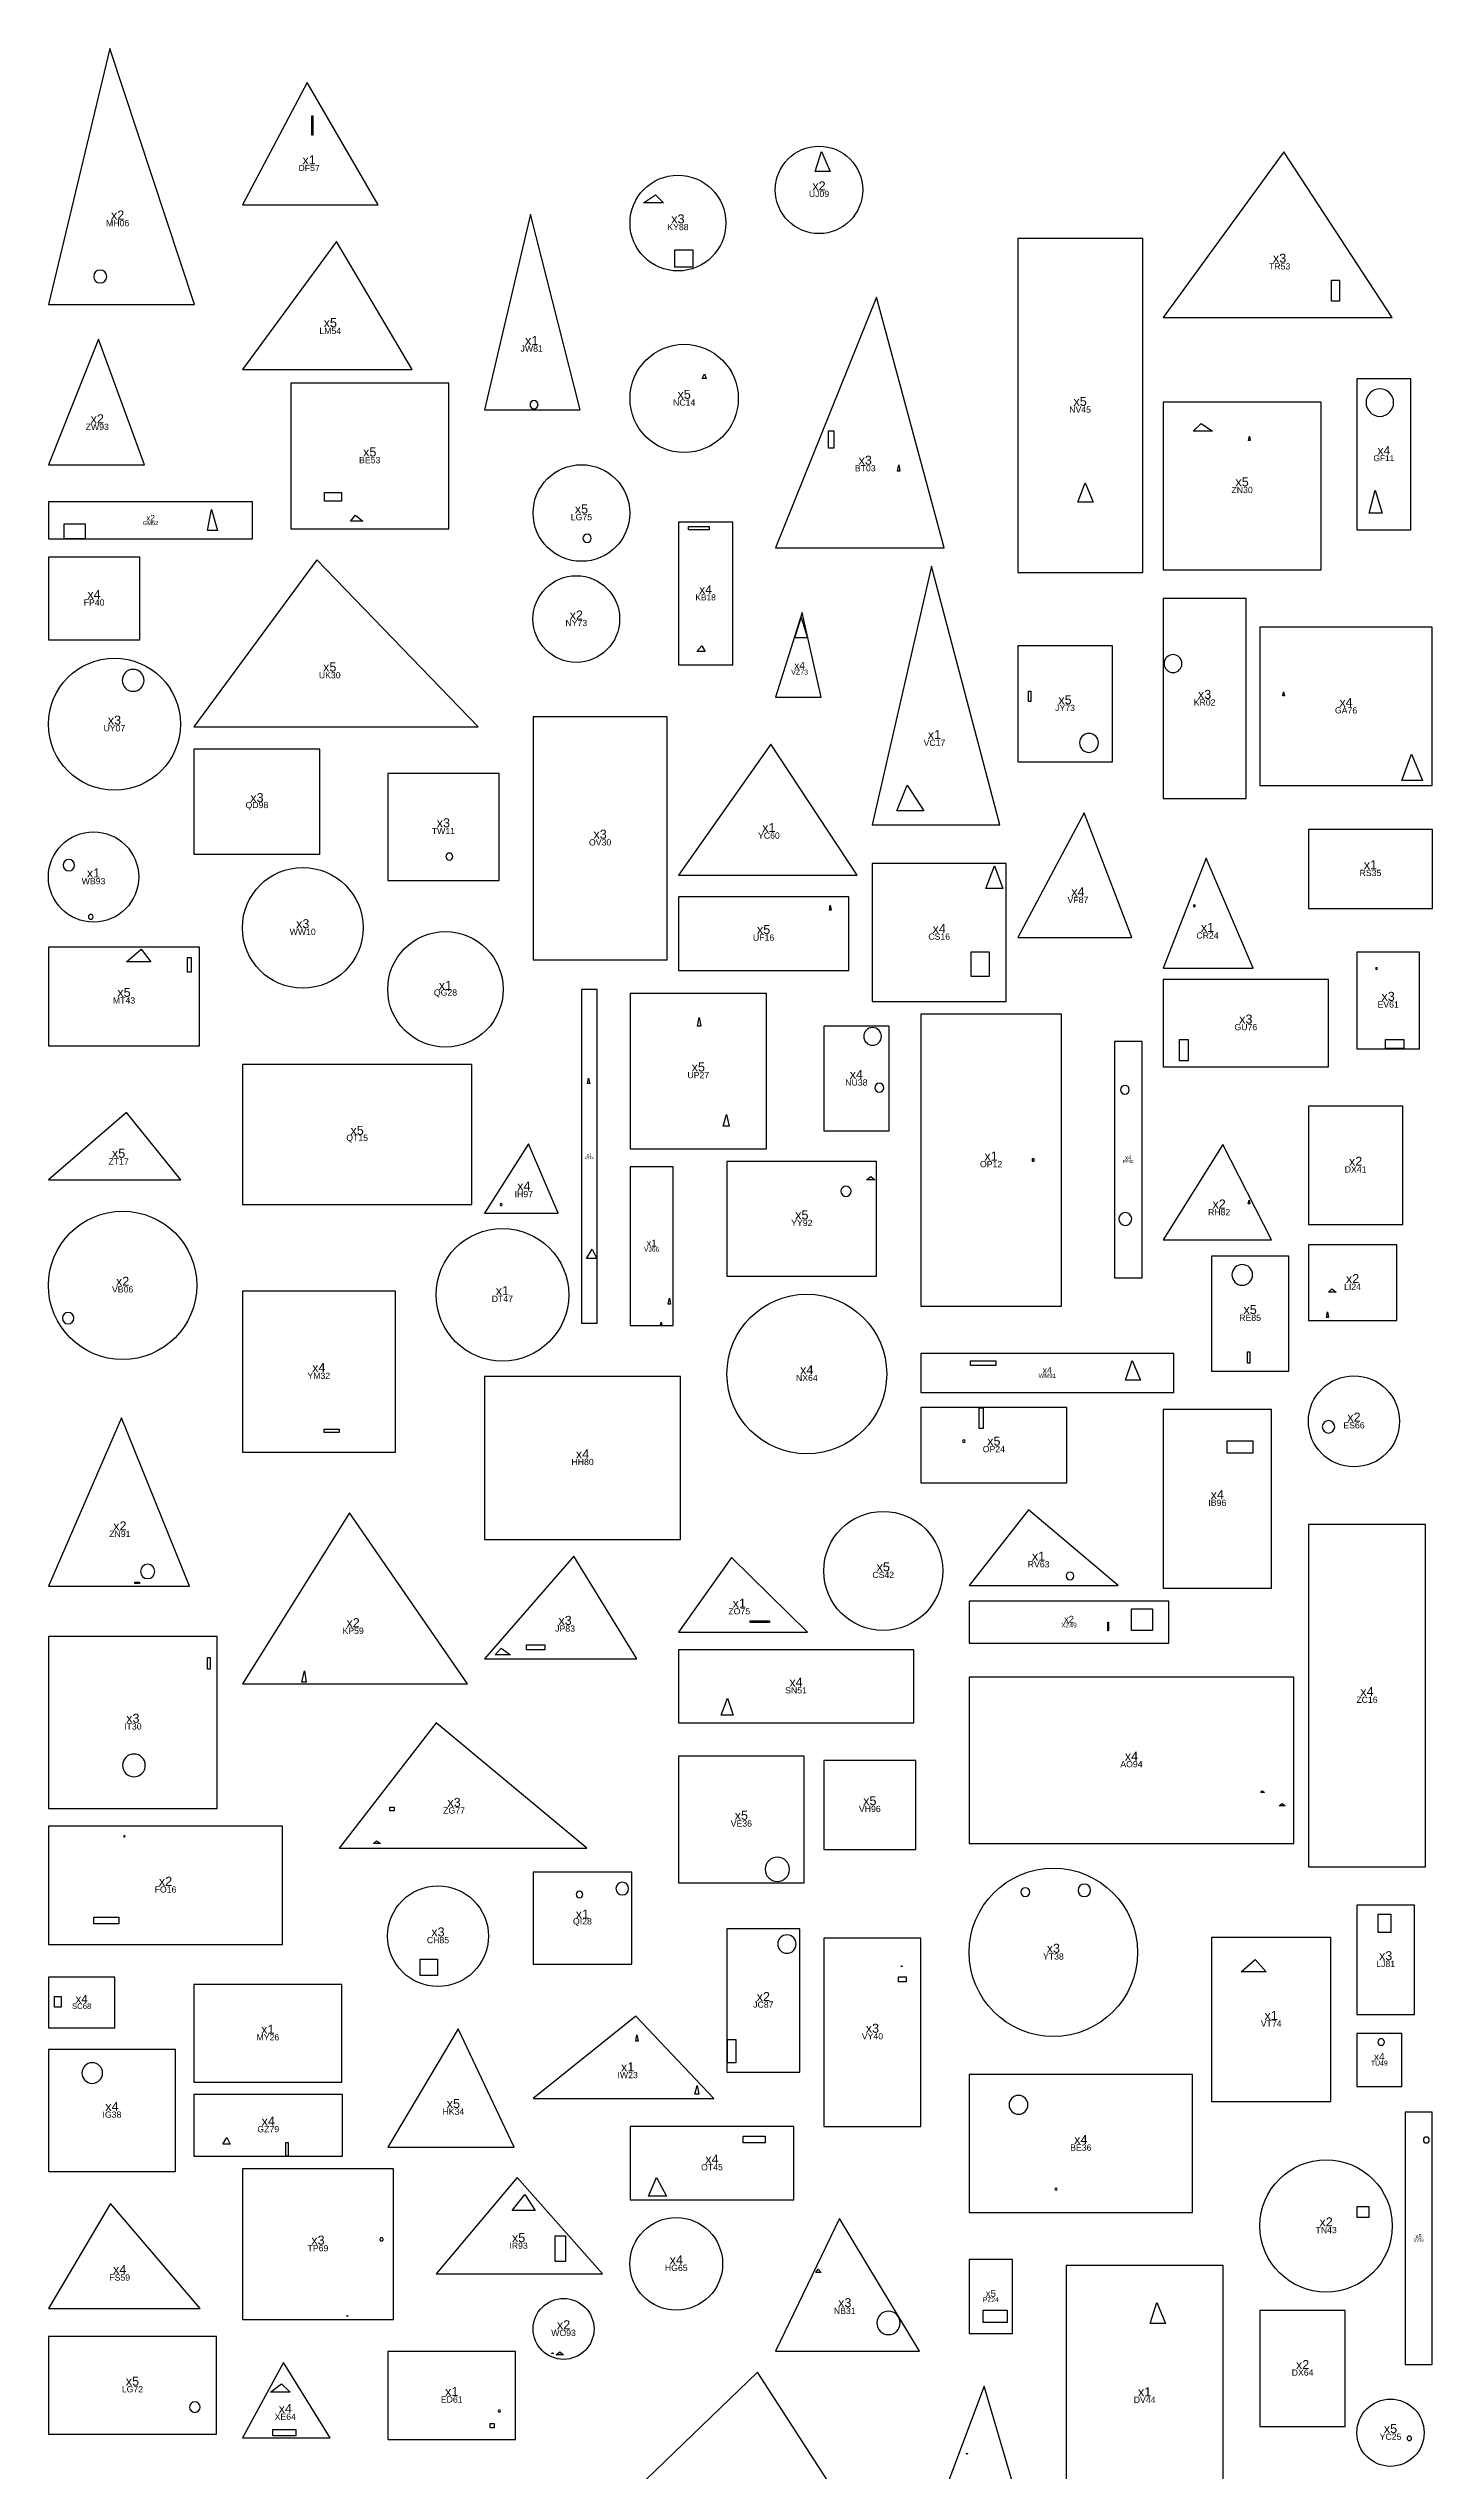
# Model space of a CAD drawing. Extents: x 32104 to 42100, y 0 to 30820.
# Drawn here: x 32104 to 42100, y 13311 to 30820 of the extents above; entities that cross this region are included whole.
import ezdxf

# ---------------------------------------------------------------- set-up
doc = ezdxf.new("R2010")
doc.units = 0
doc.layers.add('DEFAULT', color=7, linetype='CONTINUOUS')
doc.styles.add('DEFAULT', font='arial.ttf')

msp = doc.modelspace()

# ---------------------------------------------------------------- linework, layer by layer
at = {"layer": 'DEFAULT'}
for points in [[(32546, 30820), (32104, 28970), (33158, 28970)], [(33971, 30573), (33504, 29691), (34485, 29691)], [(34014, 30193), (34005, 30193), (34005, 30334), (34014, 30334)], [(37687, 30074), (37750, 29930), (37641, 29930)], [(41026, 30072), (40154, 28876), (41808, 28876)], [(35585, 29623), (35254, 28208), (35943, 28208)], [(36487, 29762), (36547, 29704), (36401, 29704)], [(34183, 29426), (33504, 28500), (34731, 28500)], [(39104, 29446), (39104, 27033), (40007, 27033), (40007, 29446)], [(36757, 29240), (36628, 29240), (36628, 29364), (36757, 29364)], [(41429, 28993), (41371, 28993), (41371, 29145), (41429, 29145)], [(38084, 29023), (37354, 27211), (38572, 27211)], [(32466, 28720), (32104, 27812), (32798, 27812)], [(33854, 28401), (33854, 27348), (34995, 27348), (34995, 28401)], [(36842, 28469), (36855, 28436), (36825, 28436)], [(41554, 28433), (41554, 27342), (41944, 27342), (41944, 28433)], [(40154, 28264), (40154, 27053), (41297, 27053), (41297, 28264)], [(37777, 27932), (37738, 27932), (37738, 28056), (37777, 28056)], [(40430, 28111), (40511, 28055), (40371, 28055)], [(40778, 28018), (40783, 27988), (40771, 27988)], [(38245, 27811), (38254, 27766), (38236, 27766)], [(39591, 27682), (39650, 27541), (39538, 27541)], [(32104, 27543), (32104, 27276), (33577, 27276), (33577, 27543)], [(33280, 27489), (33324, 27336), (33251, 27336)], [(34221, 27549), (34097, 27549), (34097, 27611), (34221, 27611)], [(41685, 27628), (41737, 27463), (41644, 27463)], [(32368, 27276), (32217, 27276), (32217, 27385), (32368, 27385)], [(34321, 27448), (34374, 27403), (34284, 27403)], [(36654, 27398), (36654, 26365), (37046, 26365), (37046, 27398)], [(36876, 27342), (36727, 27342), (36727, 27366), (36876, 27366)], [(32104, 27145), (32104, 26546), (32763, 26546), (32763, 27145)], [(34043, 27124), (33154, 25919), (35208, 25919)], [(38481, 27078), (38054, 25210), (38974, 25210)], [(40154, 26845), (40154, 25400), (40755, 25400), (40755, 26845)], [(37548, 26745), (37354, 26133), (37685, 26133)], [(37539, 26709), (37586, 26561), (37495, 26561)], [(40854, 26638), (40854, 25495), (42098, 25495), (42098, 26638)], [(36822, 26503), (36846, 26463), (36786, 26463)], [(39104, 26504), (39104, 25664), (39788, 25664), (39788, 26504)], [(39200, 26102), (39182, 26102), (39182, 26176), (39200, 26176)], [(41025, 26171), (41031, 26143), (41020, 26143)], [(35604, 25991), (35604, 24234), (36572, 24234), (36572, 25991)], [(33154, 25757), (33154, 24997), (34064, 24997), (34064, 25757)], [(37322, 25792), (36654, 24846), (37945, 24846)], [(34554, 25582), (34554, 24807), (35358, 24807), (35358, 25582)], [(41948, 25720), (42029, 25531), (41878, 25531)], [(38307, 25497), (38426, 25310), (38232, 25310)], [(39585, 25296), (39104, 24397), (39929, 24397)], [(41204, 25177), (41204, 24606), (42100, 24606), (42100, 25177)], [(38054, 24930), (38054, 23933), (39021, 23933), (39021, 24930)], [(38937, 24913), (38998, 24750), (38874, 24750)], [(40465, 24970), (40154, 24174), (40806, 24174)], [(36654, 24690), (36654, 24158), (37884, 24158), (37884, 24690)], [(37750, 24630), (37758, 24594), (37744, 24594)], [(32104, 24326), (32104, 23614), (33194, 23614), (33194, 24326)], [(32774, 24311), (32844, 24221), (32667, 24221)], [(33134, 24146), (33107, 24146), (33107, 24252), (33134, 24252)], [(38898, 24114), (38767, 24114), (38767, 24292), (38898, 24292)], [(41554, 24291), (41554, 23591), (42006, 23591), (42006, 24291)], [(35954, 24021), (35954, 21609), (36067, 21609), (36067, 24021)], [(36304, 23991), (36304, 22869), (37290, 22869), (37290, 23991)], [(40154, 24092), (40154, 23462), (41350, 23462), (41350, 24092)], [(36803, 23818), (36816, 23755), (36791, 23755)], [(38404, 23842), (38404, 21733), (39420, 21733), (39420, 23842)], [(37704, 23756), (37704, 22999), (38175, 22999), (38175, 23756)], [(39804, 23645), (39804, 21937), (40003, 21937), (40003, 23645)], [(40335, 23504), (40273, 23504), (40273, 23660), (40335, 23660)], [(41893, 23594), (41761, 23594), (41761, 23658), (41893, 23658)], [(33504, 23479), (33504, 22466), (35162, 22466), (35162, 23479)], [(36005, 23380), (36014, 23341), (35998, 23341)], [(32667, 23132), (32104, 22644), (33060, 22644)], [(37000, 23118), (37021, 23033), (36978, 23033)], [(41204, 23176), (41204, 22322), (41887, 22322), (41887, 23176)], [(35571, 22905), (35254, 22404), (35785, 22404)], [(37004, 22777), (37004, 21948), (38085, 21948), (38085, 22777)], [(39220, 22777), (39212, 22777), (39212, 22798), (39220, 22798)], [(40585, 22901), (40154, 22211), (40938, 22211)], [(36304, 22739), (36304, 21592), (36616, 21592), (36616, 22739)], [(38044, 22668), (38072, 22644), (38012, 22644)], [(40777, 22499), (40782, 22471), (40770, 22471)], [(36030, 22143), (36065, 22076), (35989, 22076)], [(40504, 22093), (40504, 21262), (41063, 21262), (41063, 22093)], [(41204, 22174), (41204, 21629), (41843, 21629), (41843, 22174)], [(33504, 21841), (33504, 20676), (34609, 20676), (34609, 21841)], [(36589, 21789), (36596, 21747), (36579, 21747)], [(41373, 21857), (41405, 21834), (41349, 21834)], [(36530, 21616), (36534, 21593), (36525, 21593)], [(41341, 21690), (41350, 21651), (41335, 21651)], [(38404, 21391), (38404, 21108), (40232, 21108), (40232, 21391)], [(40780, 21319), (40764, 21319), (40764, 21401), (40780, 21401)], [(35254, 21223), (35254, 20047), (36668, 20047), (36668, 21223)], [(38946, 21304), (38764, 21304), (38764, 21337), (38946, 21337)], [(39932, 21340), (39992, 21198), (39884, 21198)], [(32630, 20926), (32104, 19710), (33122, 19710)], [(34204, 20819), (34096, 20819), (34096, 20844), (34204, 20844)], [(38404, 21001), (38404, 20455), (39460, 20455), (39460, 21001)], [(38854, 20848), (38826, 20848), (38826, 20998), (38854, 20998)], [(40154, 20986), (40154, 19695), (40938, 19695), (40938, 20986)], [(40803, 20670), (40617, 20670), (40617, 20759), (40803, 20759)], [(34277, 20238), (33504, 19004), (35130, 19004)], [(39182, 20261), (38754, 19714), (39830, 19714)], [(41204, 20154), (41204, 17682), (42050, 17682), (42050, 20154)], [(35899, 19926), (35254, 19184), (36353, 19184)], [(37038, 19915), (36654, 19376), (37587, 19376)], [(32760, 19729), (32728, 19729), (32728, 19738), (32760, 19738)], [(37312, 19447), (37172, 19447), (37172, 19459), (37312, 19459)], [(38754, 19601), (38754, 19296), (40197, 19296), (40197, 19601)], [(39761, 19386), (39756, 19386), (39756, 19448), (39761, 19448)], [(40078, 19389), (39925, 19389), (39925, 19545), (40078, 19545)], [(32104, 19346), (32104, 18103), (33323, 18103), (33323, 19346)], [(35373, 19260), (35441, 19213), (35331, 19213)], [(35689, 19248), (35557, 19248), (35557, 19284), (35689, 19284)], [(33272, 19109), (33251, 19109), (33251, 19193), (33272, 19193)], [(33952, 19097), (33966, 19014), (33933, 19014)], [(36654, 19248), (36654, 18722), (38353, 18722), (38353, 19248)], [(38754, 19052), (38754, 17849), (41098, 17849), (41098, 19052)], [(37008, 18900), (37050, 18776), (36963, 18776)], [(34903, 18721), (34204, 17815), (35993, 17815)], [(36654, 18481), (36654, 17566), (37563, 17566), (37563, 18481)], [(37704, 18450), (37704, 17807), (38369, 17807), (38369, 18450)], [(40871, 18229), (40887, 18218), (40860, 18218)], [(34600, 18086), (34569, 18086), (34569, 18111), (34600, 18111)], [(41015, 18139), (41037, 18121), (40992, 18121)], [(32104, 17974), (32104, 17119), (33794, 17119), (33794, 17974)], [(34473, 17869), (34502, 17849), (34452, 17849)], [(35604, 17643), (35604, 16977), (36317, 16977), (36317, 17643)], [(41554, 17404), (41554, 16613), (41970, 16613), (41970, 17404)], [(41800, 17206), (41708, 17206), (41708, 17339), (41800, 17339)], [(32611, 17270), (32431, 17270), (32431, 17318), (32611, 17318)], [(37004, 17232), (37004, 16197), (37530, 16197), (37530, 17232)], [(37704, 17166), (37704, 15804), (38405, 15804), (38405, 17166)], [(40504, 17171), (40504, 15985), (41366, 15985), (41366, 17171)], [(34914, 16895), (34788, 16895), (34788, 17014), (34914, 17014)], [(40819, 17011), (40899, 16923), (40719, 16923)], [(32104, 16883), (32104, 16517), (32582, 16517), (32582, 16883)], [(33154, 16831), (33154, 16125), (34222, 16125), (34222, 16831)], [(38299, 16851), (38244, 16851), (38244, 16885), (38299, 16885)], [(38267, 16965), (38273, 16960), (38261, 16960)], [(32196, 16667), (32146, 16667), (32146, 16745), (32196, 16745)], [(35063, 16510), (34554, 15656), (35468, 15656)], [(36347, 16603), (35604, 16007), (36910, 16007)], [(36353, 16467), (36364, 16422), (36346, 16422)], [(41554, 16477), (41554, 16093), (41879, 16093), (41879, 16477)], [(32104, 16360), (32104, 15479), (33021, 15479), (33021, 16360)], [(37069, 16265), (37007, 16265), (37007, 16434), (37069, 16434)], [(38754, 16181), (38754, 15182), (40366, 15182), (40366, 16181)], [(33154, 16037), (33154, 15591), (34228, 15591), (34228, 16037)], [(36788, 16100), (36801, 16038), (36773, 16038)], [(36304, 15804), (36304, 15275), (37488, 15275), (37488, 15804)], [(41904, 15909), (41904, 14084), (42097, 14084), (42097, 15909)], [(33391, 15726), (33417, 15676), (33364, 15676)], [(33835, 15591), (33818, 15591), (33818, 15688), (33835, 15688)], [(37281, 15686), (37121, 15686), (37121, 15734), (37281, 15734)], [(33504, 15499), (33504, 14409), (34596, 14409), (34596, 15499)], [(35488, 15436), (34904, 14740), (36105, 14740)], [(36496, 15437), (36567, 15302), (36438, 15302)], [(32552, 15248), (32104, 14489), (33198, 14489)], [(35544, 15313), (35619, 15198), (35452, 15198)], [(37816, 15140), (37354, 14182), (38396, 14182)], [(41640, 15146), (41556, 15146), (41556, 15226), (41640, 15226)], [(35838, 14829), (35764, 14829), (35764, 15014), (35838, 15014)], [(37662, 14773), (37684, 14750), (37647, 14750)], [(38754, 14843), (38754, 14308), (39067, 14308), (39067, 14843)], [(39454, 14800), (39454, 12918), (40588, 12918), (40588, 14800)], [(40110, 14532), (40172, 14382), (40060, 14382)], [(34264, 14440), (34269, 14435), (34257, 14435)], [(39027, 14388), (38854, 14388), (38854, 14477), (39027, 14477)], [(40854, 14475), (40854, 13636), (41470, 13636), (41470, 14475)], [(32104, 14287), (32104, 13582), (33317, 13582), (33317, 14287)], [(33800, 14099), (33504, 13555), (34138, 13555)], [(34554, 14179), (34554, 13543), (35478, 13543), (35478, 14179)], [(35744, 14170), (35751, 14165), (35738, 14165)], [(35798, 14177), (35823, 14155), (35770, 14155)], [(37225, 14030), (35954, 12803), (38018, 12803)], [(33787, 13945), (33850, 13884), (33708, 13884)], [(38862, 13928), (38404, 12710), (39220, 12710)], [(35323, 13627), (35295, 13627), (35295, 13659), (35323, 13659)], [(33889, 13569), (33723, 13569), (33723, 13616), (33889, 13616)], [(38738, 13443), (38743, 13439), (38731, 13439)]]:
    msp.add_lwpolyline(points, close=True, dxfattribs=at)
for centre, radius in [((37669, 29798, 21), 316), ((36650, 29558, 21), 346), ((36695, 28291, 21), 391), ((35953, 27463, 21), 349), ((35916, 26697, 21), 313), ((32580, 25937, 21), 477), ((32429, 24833, 21), 326), ((33940, 24466, 21), 436), ((34971, 24021, 21), 417), ((32639, 21882, 21), 536), ((35382, 21814, 21), 479), ((37581, 21242, 21), 577), ((41533, 20900, 21), 329), ((38133, 19819, 21), 430), ((34917, 17180, 21), 364), ((39362, 17063, 21), 608), ((41332, 15086, 21), 478), ((36638, 14812, 21), 335), ((35824, 14342, 21), 220), ((41797, 13592, 21), 243)]:
    msp.add_circle(centre, radius, dxfattribs=at)
at = {"layer": 'DEFAULT', "extrusion": (0, 0, -1)}
for centre, radius in [((-32477, 29172, -21), 46.9), ((-35611, 28246, -21), 29.4), ((-41720, 28261, -21), 99.7), ((-35994, 27280, -21), 29.8), ((-40226, 26375, -21), 64.6), ((-32715, 26254, -21), 79.3), ((-39619, 25802, -21), 68.4), ((-32251, 24918, -21), 41.6), ((-34999, 24981, -21), 25.3), ((-32409, 24545, -21), 17.2), ((-40380, 24625, -21), 7.03), ((-41696, 24171, -21), 6.36), ((-38056, 23681, -21), 63.6), ((-38104, 23310, -21), 32.8), ((-39879, 23296, -21), 31.4), ((-37864, 22562, -21), 36.9), ((-35373, 22465, -21), 7.77), ((-39881, 22362, -21), 46.4), ((-40726, 21958, -21), 74.6), ((-32246, 21645, -21), 41.2), ((-41349, 20860, -21), 45.6), ((-38715, 20756, -21), 9.05), ((-32820, 19815, -21), 51.7), ((-39482, 19783, -21), 27.3), ((-32721, 18414, -21), 81.7), ((-32652, 17902, -21), 5.16), ((-37368, 17663, -21), 87.4), ((-36248, 17524, -21), 45.9), ((-39159, 17498, -21), 32.3), ((-39586, 17511, -21), 45.2), ((-35939, 17481, -21), 24.7), ((-37437, 17123, -21), 66.5), ((-41730, 16415, -21), 23.9), ((-32420, 16191, -21), 74.6), ((-39110, 15961, -21), 67.8), ((-42056, 15707, -21), 21.4), ((-39381, 15352, -21), 7.95), ((-34509, 14989, -21), 13), ((-38171, 14385, -21), 84.4), ((-33161, 13777, -21), 38.3), ((-35360, 13749, -21), 7.29), ((-41933, 13551, -21), 16.3)]:
    msp.add_circle(centre, radius, dxfattribs=at)

# ---------------------------------------------------------------- texts
at = {"layer": 'DEFAULT', "attachment_point": 5, "style": 'DEFAULT'}
for s, insert, char_height, width in [('DF57', (33986, 29956, 26), 45, 381.03), ('x1', (33986, 30014, 26), 65, 287.55), ('UJ09', (37669, 29769, 26), 45, 367.34), ('x2', (37669, 29827, 26), 65, 310.87), ('x2', (32603, 29616, 26), 65, 310.87), ('x3', (36650, 29588, 26), 65, 312.28), ('MH06', (32603, 29557, 26), 45, 408.91), ('KY88', (36650, 29529, 26), 45, 382.5), ('TR53', (40996, 29245, 26), 45, 387.39), ('x3', (40996, 29304, 26), 65, 312.28), ('LM54', (34139, 28779, 26), 45, 387.88), ('x5', (34139, 28838, 26), 65, 313.7), ('x1', (35594, 28709, 26), 65, 287.55), ('JW81', (35594, 28651, 26), 45, 384.46), ('NC14', (36695, 28261, 26), 45, 394.73), ('x5', (36695, 28320, 26), 65, 313.7), ('NV45', (39555, 28210, 26), 45, 389.35), ('x5', (39555, 28269, 26), 65, 313.7), ('ZW93', (32456, 28085, 26), 45, 415.76), ('x2', (32456, 28144, 26), 65, 310.87), ('BE53', (34424, 27845, 26), 45, 382.01), ('x5', (34424, 27904, 26), 65, 313.7), ('x3', (38003, 27844, 26), 65, 312.28), ('GF11', (41749, 27859, 26), 43, 356.86), ('x4', (41749, 27915, 26), 62.5, 299.62), ('BT03', (38003, 27786, 26), 45, 374.67), ('x5', (40725, 27688, 26), 65, 313.7), ('x5', (35953, 27492, 26), 65, 313.7), ('ZN30', (40725, 27629, 26), 45, 387.88), ('GM52', (32841, 27390, 26), 29.4, 272.71), ('x2', (32841, 27428, 26), 42.7, 204.37), ('LG75', (35953, 27433, 26), 45, 382.5), ('FP40', (32433, 26816, 26), 45, 373.21), ('x4', (32433, 26875, 26), 65, 311.58), ('KB18', (36850, 26853, 26), 43.2, 367.24), ('x4', (36850, 26910, 26), 62.8, 301.24), ('NY73', (35916, 26668, 26), 45, 388.37), ('x2', (35916, 26726, 26), 65, 310.87), ('UK30', (34135, 26291, 26), 45, 387.88), ('x5', (34135, 26350, 26), 65, 313.7), ('VZ73', (37529, 26313, 26), 36.5, 310.59), ('x4', (37529, 26361, 26), 53.1, 254.44), ('x5', (39446, 26113, 26), 65, 313.7), ('KR02', (40454, 26094, 26), 45, 387.88), ('x3', (40454, 26152, 26), 65, 312.28), ('x4', (41476, 26095, 26), 65, 311.58), ('UY07', (32580, 25908, 26), 45, 387.88), ('x3', (32580, 25966, 26), 65, 312.28), ('JY73', (39446, 26055, 26), 45, 366.85), ('GA76', (41476, 26037, 26), 45, 398.15), ('VC17', (38503, 25803, 26), 45, 397.17), ('x1', (38503, 25862, 26), 65, 287.55), ('x3', (33609, 25406, 26), 65, 312.28), ('QD98', (33609, 25347, 26), 45, 406.47), ('x3', (34956, 25224, 26), 65, 312.28), ('x1', (37307, 25190, 26), 65, 287.55), ('TW11', (34956, 25165, 26), 45, 398.15), ('OV30', (36088, 25083, 26), 45, 398.64), ('x3', (36088, 25142, 26), 65, 312.28), ('YC60', (37307, 25132, 26), 45, 397.66), ('x1', (32429, 24862, 26), 65, 287.55), ('RS35', (41652, 24862, 26), 45, 388.86), ('x1', (41652, 24921, 26), 65, 287.55), ('WB93', (32429, 24803, 26), 45, 424.08), ('VF87', (39539, 24667, 26), 45, 382.99), ('x4', (39539, 24726, 26), 65, 311.58), ('x3', (33940, 24495, 26), 65, 312.28), ('WW10', (33940, 24437, 26), 45, 458.8), ('UF16', (37269, 24395, 26), 45, 380.54), ('x5', (37269, 24453, 26), 65, 313.7), ('CS16', (38537, 24402, 26), 45, 391.79), ('x4', (38537, 24460, 26), 65, 311.58), ('CR24', (40475, 24410, 26), 45, 398.15), ('x1', (40475, 24469, 26), 65, 287.55), ('x5', (32649, 23999, 26), 65, 313.7), ('QG28', (34971, 23992, 26), 45, 413.32), ('x1', (34971, 24050, 26), 65, 287.55), ('x3', (41780, 23970, 26), 65, 312.28), ('MT43', (32649, 23941, 26), 45, 394.73), ('x3', (40752, 23806, 26), 65, 312.28), ('EV61', (41780, 23912, 26), 45, 363.91), ('GU76', (40752, 23748, 26), 45, 405), ('x5', (36797, 23460, 26), 65, 313.7), ('UP27', (36797, 23401, 26), 45, 387.88), ('NU38', (37939, 23348, 26), 45, 395.71), ('x4', (37939, 23407, 26), 65, 311.58), ('QT15', (34333, 22943, 26), 45, 392.77), ('x5', (34333, 23002, 26), 65, 313.7), ('ZT17', (32610, 22777, 26), 45, 373.7), ('x5', (32610, 22836, 26), 65, 313.7), ('DY12', (36010, 22804, 26), 18, 154.96), ('x1', (36010, 22825, 26), 24, 106.17), ('OP12', (38912, 22758, 26), 45, 397.66), ('x1', (38912, 22817, 26), 65, 287.55), ('PP40', (39903, 22777, 26), 21.9, 186.07), ('x4', (39903, 22806, 26), 31.9, 153.02), ('x2', (41545, 22779, 26), 65, 310.87), ('x4', (35537, 22600, 26), 65, 311.58), ('DX41', (41545, 22720, 26), 45, 371.25), ('IH97', (35537, 22541, 26), 45, 337.5), ('x5', (37545, 22391, 26), 65, 313.7), ('RH82', (40559, 22411, 26), 45, 393.75), ('x2', (40559, 22470, 26), 65, 310.87), ('YY92', (37545, 22333, 26), 45, 389.84), ('VJ66', (36460, 22143, 26), 34.4, 281.97), ('x1', (36460, 22188, 26), 50, 221.09), ('x2', (32639, 21912, 26), 65, 310.87), ('LI24', (41523, 21872, 26), 45, 318.42), ('x2', (41523, 21931, 26), 65, 310.87), ('VB06', (32639, 21853, 26), 45, 390.33), ('DT47', (35382, 21785, 26), 45, 381.03), ('x1', (35382, 21844, 26), 65, 287.55), ('x5', (40783, 21707, 26), 65, 313.7), ('RE85', (40783, 21648, 26), 45, 388.86), ('YM32', (34056, 21229, 26), 45, 410.38), ('x4', (34056, 21288, 26), 65, 311.58), ('NX64', (37581, 21213, 26), 45, 387.88), ('x4', (37581, 21272, 26), 65, 311.58), ('WM91', (39318, 21229, 26), 31.1, 295.73), ('x4', (39318, 21270, 26), 45.3, 217.05), ('ES66', (41533, 20871, 26), 45, 381.03), ('x2', (41533, 20930, 26), 65, 310.87), ('x4', (35961, 20664, 26), 65, 311.58), ('OP24', (38932, 20699, 26), 45, 398.15), ('x5', (38932, 20757, 26), 65, 313.7), ('HH80', (35961, 20606, 26), 45, 394.73), ('IB96', (40546, 20311, 26), 45, 330.65), ('x4', (40546, 20370, 26), 65, 311.58), ('x2', (32619, 20144, 26), 65, 310.87), ('ZN91', (32619, 20086, 26), 45, 370.76), ('CS42', (38133, 19790, 26), 45, 390.82), ('x5', (38133, 19848, 26), 65, 313.7), ('RV63', (39255, 19867, 26), 45, 387.88), ('x1', (39255, 19926, 26), 65, 287.55), ('x1', (37093, 19585, 26), 65, 287.55), ('x2', (34304, 19445, 26), 65, 310.87), ('x3', (35835, 19461, 26), 65, 312.28), ('ZO75', (37093, 19527, 26), 45, 395.71), ('XZ49', (39475, 19427, 26), 33.5, 285.75), ('x2', (39475, 19470, 26), 48.8, 233.27), ('KP59', (34304, 19386, 26), 45, 382.5), ('JP83', (35835, 19402, 26), 45, 366.85), ('SN51', (37503, 18956, 26), 45, 375.16), ('x4', (37503, 19015, 26), 65, 311.58), ('ZC16', (41627, 18888, 26), 45, 387.88), ('x4', (41627, 18947, 26), 65, 311.58), ('x3', (32713, 18754, 26), 65, 312.28), ('IT30', (32713, 18695, 26), 45, 323.32), ('AO94', (39926, 18422, 26), 45, 404.51), ('x4', (39926, 18480, 26), 65, 311.58), ('ZG77', (35033, 18088, 26), 45, 394.73), ('x3', (35033, 18146, 26), 65, 312.28), ('x5', (37108, 18053, 26), 65, 313.7), ('VH96', (38036, 18099, 26), 45, 397.17), ('x5', (38036, 18158, 26), 65, 313.7), ('VE36', (37108, 17994, 26), 45, 390.33), ('FO16', (32949, 17517, 26), 45, 386.9), ('x2', (32949, 17576, 26), 65, 310.87), ('x1', (35960, 17339, 26), 65, 287.55), ('CH85', (34917, 17151, 26), 45, 399.62), ('x3', (34917, 17210, 26), 65, 312.28), ('QI28', (35960, 17281, 26), 45, 350.71), ('YT38', (39362, 17033, 26), 45, 383.97), ('x3', (39362, 17092, 26), 65, 312.28), ('LJ81', (41762, 16979, 26), 45, 329.67), ('x3', (41762, 17038, 26), 65, 312.28), ('SC68', (32343, 16674, 26), 40.2, 350.9), ('x4', (32343, 16726, 26), 58.5, 280.31), ('JC87', (37267, 16685, 26), 45, 373.7), ('x2', (37267, 16743, 26), 65, 310.87), ('x1', (40935, 16607, 26), 65, 287.55), ('MY26', (33688, 16449, 26), 45, 402.07), ('x1', (33688, 16507, 26), 65, 287.55), ('VY40', (38055, 16456, 26), 45, 390.33), ('x3', (38055, 16514, 26), 65, 312.28), ('VT74', (40935, 16549, 26), 45, 382.5), ('x4', (41716, 16309, 26), 52.1, 249.63), ('IW23', (36287, 16176, 26), 45, 365.38), ('x1', (36287, 16235, 26), 65, 287.55), ('TU49', (41716, 16262, 26), 35.8, 308.61), ('x4', (32562, 15949, 26), 65, 311.58), ('HK34', (35028, 15912, 26), 45, 387.39), ('x5', (35028, 15970, 26), 65, 313.7), ('IG38', (32562, 15890, 26), 45, 344.84), ('GZ79', (33691, 15785, 26), 45, 391.3), ('x4', (33691, 15843, 26), 65, 311.58), ('x4', (36896, 15569, 26), 65, 311.58), ('BE36', (39560, 15652, 26), 45, 382.01), ('x4', (39560, 15710, 26), 65, 311.58), ('OT45', (36896, 15510, 26), 45, 392.28), ('TN43', (41332, 15056, 26), 45, 387.39), ('x2', (41332, 15115, 26), 65, 310.87), ('TP69', (34050, 14925, 26), 45, 381.03), ('x3', (34050, 14983, 26), 65, 312.28), ('IR93', (35499, 14943, 26), 45, 337.5), ('x5', (35499, 15001, 26), 65, 313.7), ('SV39', (42000, 14983, 26), 21.3, 182.36), ('x5', (42000, 15011, 26), 30.9, 149.26), ('FS59', (32618, 14713, 26), 45, 373.7), ('x4', (32618, 14771, 26), 65, 311.58), ('HG65', (36638, 14783, 26), 45, 402.55), ('x4', (36638, 14841, 26), 65, 311.58), ('x3', (37855, 14531, 26), 65, 312.28), ('PZ24', (38910, 14553, 26), 34.4, 286.08), ('x5', (38910, 14598, 26), 50.1, 241.83), ('x2', (35824, 14372, 26), 65, 310.87), ('NB31', (37855, 14472, 26), 45, 371.25), ('WO93', (35824, 14313, 26), 45, 437.77), ('DX64', (41162, 14026, 26), 45, 387.88), ('x2', (41162, 14084, 26), 65, 310.87), ('LG72', (32710, 13906, 26), 45, 380.54), ('x5', (32710, 13964, 26), 65, 313.7), ('ED61', (35016, 13832, 26), 45, 370.76), ('x1', (35016, 13890, 26), 65, 287.55), ('DV44', (40021, 13830, 26), 45, 387.88), ('x1', (40021, 13888, 26), 65, 287.55), ('XE64', (33814, 13707, 26), 45, 389.84), ('x4', (33814, 13766, 26), 65, 311.58), ('YC25', (41797, 13563, 26), 45, 398.64), ('x5', (41797, 13621, 26), 65, 313.7)]:
    msp.add_mtext(s, dxfattribs=dict(at, insert=insert, char_height=char_height, width=width))

doc.saveas('drawing.dxf')
